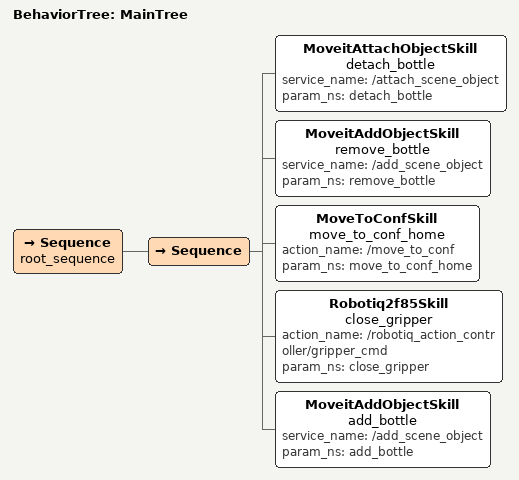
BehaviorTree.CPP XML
<!-- GIVE -->

 <root BTCPP_format="4" >
    <!-- If you want to include subtrees -->

    <!-- Main tree -->
     <BehaviorTree ID="MainTree"> <!--DO NOT CHANGE -->
        <Sequence name="root_sequence">

           <!-- If you use subtrees -->
               <Sequence>
                  <MoveitAttachObjectSkill name="detach_bottle" service_name= "/attach_scene_object" param_ns="detach_bottle"/>
                  <MoveitAddObjectSkill name="remove_bottle" service_name= "/add_scene_object" param_ns="remove_bottle"/>
                  <MoveToConfSkill name="move_to_conf_home" action_name= "/move_to_conf" param_ns="move_to_conf_home"/>
                  <Robotiq2f85Skill name="close_gripper" action_name= "/robotiq_action_controller/gripper_cmd" param_ns="close_gripper"/>
                  <MoveitAddObjectSkill name="add_bottle" service_name="/add_scene_object" param_ns="add_bottle"/>
               </Sequence>

        </Sequence>
     </BehaviorTree>
 </root>
